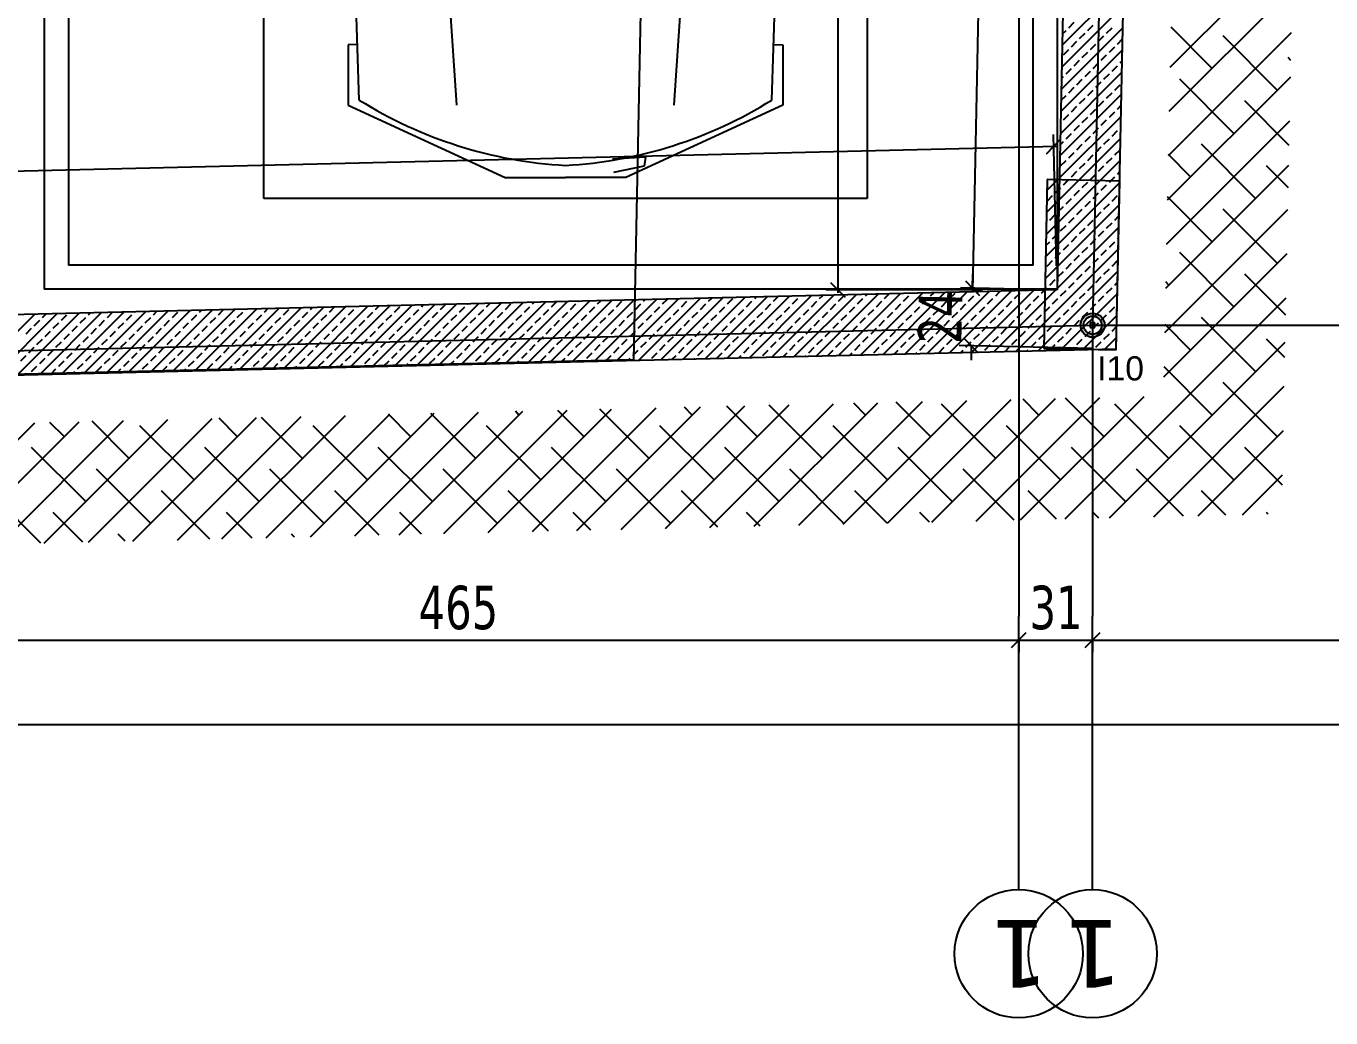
# Model space of a CAD drawing. Header units: millimetres. Extents: x 43168.9 to 43194.6, y -25545.1 to -25543.4.
# Drawn here: x 43169.8486 to 43169.9568, y -25544.8232 to -25544.741 of the extents above; entities that cross this region are included whole.
import ezdxf
from ezdxf.enums import TextEntityAlignment as Align

# ---------------------------------------------------------------- set-up
doc = ezdxf.new("R2010")
doc.units = ezdxf.units.MM
doc.header["$LTSCALE"] = 200
doc.linetypes.add('DASHDOT', pattern=[1, 0.5, -0.25, 0, -0.25])
doc.linetypes.add('DASHDOT2', pattern=[0.5, 0.25, -0.125, 0, -0.125])
for name, color, linetype in [('aks_sgh', 5, 'DASHDOT2'), ('kolon-b.a_sgh', 6, 'Continuous'), ('merdi_sgh', 3, 'Continuous'), ('olcuaks_sgh', 41, 'Continuous'), ('olcuic_sgh', 183, 'Continuous'), ('sembol_sgh', 8, 'Continuous'), ('tarama-betonarme_sgh', 223, 'Continuous'), ('tarama-zemin_sgh', 197, 'Continuous'), ('yapi-yaklasma_sgh', 41, 'DASHDOT')]:
    doc.layers.add(name, color=color, linetype=linetype)
doc.styles.add('1-200', font='arial.ttf', dxfattribs={"height": 60})
doc.styles.add('dim', font='VERDANA.TTF', dxfattribs={"width": 0.7})
doc.styles.add('text1', font='VERDANA.TTF')

msp = doc.modelspace()

# ---------------------------------------------------------------- hatches: boundary and pattern name
h = msp.add_hatch(color=256)
edge = h.paths.add_edge_path()
edge.add_arc((43169.937, -25544.76581), 0.001, 0, 360)
edge = h.paths.add_edge_path(flags=16)
edge.add_arc((43169.937, -25544.76581), 0.00075, 0, 360)

# ---------------------------------------------------------------- linework, layer by layer
at = {"color": 0}
for p, q in [((43169.87621, -25544.74715), (43169.87531, -25544.71996)), ((43169.91041, -25544.74715), (43169.91131, -25544.71996)), ((43169.88431, -25544.74756), (43169.88316, -25544.73056)), ((43169.90231, -25544.74756), (43169.90347, -25544.73056)), ((43169.87606, -25544.74254), (43169.8753, -25544.74256)), ((43169.8753, -25544.74256), (43169.8753, -25544.74756)), ((43169.87531, -25544.74256), (43169.8753, -25544.74256)), ((43169.8753, -25544.74256), (43169.8753, -25544.74756)), ((43169.91056, -25544.74254), (43169.91132, -25544.74256)), ((43169.91131, -25544.74256), (43169.91132, -25544.74256)), ((43169.91132, -25544.74256), (43169.91132, -25544.74756)), ((43169.91132, -25544.74256), (43169.91132, -25544.74756)), ((43169.8753, -25544.74756), (43169.88831, -25544.75356)), ((43169.8753, -25544.74756), (43169.88831, -25544.75356)), ((43169.91132, -25544.74756), (43169.89831, -25544.75356)), ((43169.91132, -25544.74756), (43169.89831, -25544.75356)), ((43169.89995, -25544.75188), (43169.8972, -25544.75204)), ((43169.89995, -25544.75188), (43169.89984, -25544.75263)), ((43169.89984, -25544.75263), (43169.89728, -25544.75314)), ((43169.88831, -25544.75356), (43169.89331, -25544.75356)), ((43169.88831, -25544.75356), (43169.89331, -25544.75356)), ((43169.89831, -25544.75356), (43169.89331, -25544.75356)), ((43169.89831, -25544.75356), (43169.89331, -25544.75356))]:
    msp.add_line(p, q, dxfattribs=at)
at = {"color": 0, "linetype": 'ByBlock', "lineweight": -2}
for p, q in [((43169.93319, -25544.7516), (43169.93437, -25544.75037)), ((43169.91528, -25544.76228), (43169.91648, -25544.76348)), ((43169.92646, -25544.76213), (43169.92764, -25544.76335)), ((43169.92646, -25544.76213), (43169.92764, -25544.76335)), ((43169.9372, -25544.76561), (43169.9368, -25544.76561)), ((43169.9368, -25544.76561), (43169.9368, -25544.76601)), ((43169.93707, -25544.76574), (43169.93693, -25544.76588)), ((43169.93707, -25544.76588), (43169.93693, -25544.76574)), ((43169.9372, -25544.76601), (43169.9372, -25544.76561)), ((43169.92754, -25544.76813), (43169.92636, -25544.76691)), ((43169.9368, -25544.76601), (43169.9372, -25544.76601)), ((43169.93028, -25544.79252), (43169.93148, -25544.79132)), ((43169.93148, -25544.79132), (43169.93028, -25544.79252)), ((43169.9364, -25544.79252), (43169.9376, -25544.79132)), ((43169.9376, -25544.79132), (43169.9364, -25544.79252))]:
    msp.add_line(p, q, dxfattribs=at)
for p, q in [((43169.93088, -25544.8126), (43169.93088, -25544.78992)), ((43169.937, -25544.8126), (43169.937, -25544.78992))]:
    msp.add_line(p, q)
at = {"color": 0, "linetype": 'Continuous', "lineweight": -2}
for radius in [0.001, 0.00075]:
    msp.add_circle((43169.937, -25544.76581), radius, dxfattribs=at)
at = {"linetype": 'Continuous'}
for centre in [(43169.93088, -25544.81792), (43169.937, -25544.81792)]:
    msp.add_circle(centre, 0.00532, dxfattribs=at)
at = {"color": 0}
for centre, start, end in [((43169.89531, -25544.71656), 238.0179, 266.8202), ((43169.89131, -25544.71656), 273.1798, 301.9821)]:
    msp.add_arc(centre, 0.03606, start, end, dxfattribs=at)
at = {"layer": 'aks_sgh'}
for p, q in [((43169.93088, -25543.74092), (43169.93088, -25544.78992)), ((43169.95362, -25543.95248), (43169.937, -25544.76581)), ((43169.066, -25544.78649), (43169.937, -25544.76581)), ((43169.937, -25544.76581), (43169.99088, -25544.76581)), ((43169.937, -25544.76581), (43169.937, -25544.78992))]:
    msp.add_line(p, q, dxfattribs=at)
at = {"layer": 'kolon-b.a_sgh'}
for p, q in [((43169.94257, -25544.34492), (43169.93406, -25544.76288)), ((43169.93896, -25544.76777), (43169.94746, -25544.35002)), ((43169.93325, -25544.75373), (43169.93296, -25544.76773)), ((43169.93925, -25544.75386), (43169.93325, -25544.75373)), ((43169.93896, -25544.76785), (43169.93925, -25544.75386)), ((43169.93406, -25544.76288), (43169.064, -25544.78354)), ((43169.064, -25544.78854), (43169.93896, -25544.76777)), ((43169.93296, -25544.76773), (43169.93896, -25544.76785))]:
    msp.add_line(p, q, dxfattribs=at)
at = {"layer": 'merdi_sgh'}
for p, q in [((43169.85009, -25544.64083), (43169.85009, -25544.76283)), ((43169.93409, -25544.76283), (43169.93409, -25544.64083)), ((43169.85209, -25544.64283), (43169.85209, -25544.76083)), ((43169.93209, -25544.76083), (43169.93209, -25544.64283)), ((43169.93209, -25544.76083), (43169.85209, -25544.76083)), ((43169.93409, -25544.76283), (43169.85009, -25544.76283)), ((43169.93209, -25544.76283), (43169.93209, -25544.76283)), ((43169.93209, -25544.76283), (43169.93209, -25544.76283))]:
    msp.add_line(p, q, dxfattribs=at)
at = {"layer": 'olcuaks_sgh'}
for p, q in [((43169.83763, -25544.79192), (43169.93113, -25544.79192)), ((43169.93063, -25544.79192), (43169.93725, -25544.79192)), ((43169.93088, -25544.79192), (43169.93088, -25544.79292)), ((43169.93088, -25544.79192), (43169.93088, -25544.79292)), ((43169.93675, -25544.79192), (43169.98413, -25544.79192)), ((43169.937, -25544.79192), (43169.937, -25544.79292)), ((43169.937, -25544.79192), (43169.937, -25544.79292)), ((43169.03375, -25544.79892), (43169.98613, -25544.79892))]:
    msp.add_line(p, q, dxfattribs=at)
at = {"layer": 'olcuic_sgh'}
for p, q in [((43169.91588, -25544.10967), (43169.91588, -25544.76313)), ((43169.93556, -25544.3445), (43169.92704, -25544.76299)), ((43169.93401, -25544.76088), (43169.93376, -25544.74999)), ((43169.06847, -25544.77153), (43169.93403, -25544.75098)), ((43169.92705, -25544.76274), (43169.92707, -25544.76154)), ((43169.93206, -25544.76284), (43169.92605, -25544.76272)), ((43169.93206, -25544.76284), (43169.92605, -25544.76272)), ((43169.92788, -25544.76288), (43169.91488, -25544.76288)), ((43169.93696, -25544.76773), (43169.92595, -25544.7675)), ((43169.92695, -25544.76752), (43169.92693, -25544.76872))]:
    msp.add_line(p, q, dxfattribs=at)
at = {"layer": 'sembol_sgh'}
for p, q in [((43169.86831, -25544.75532), (43169.86831, -25544.65532)), ((43169.91831, -25544.65532), (43169.91831, -25544.75532)), ((43169.91831, -25544.75532), (43169.86831, -25544.75532))]:
    msp.add_line(p, q, dxfattribs=at)
at = {"layer": 'tarama-betonarme_sgh'}
for p, q in [((43169.93447, -25544.7426), (43169.93958, -25544.7375)), ((43169.93444, -25544.74444), (43169.93954, -25544.73933)), ((43169.93503, -25544.74115), (43169.93548, -25544.7407)), ((43169.9366, -25544.74138), (43169.93705, -25544.74093)), ((43169.9344, -25544.74627), (43169.9395, -25544.74117)), ((43169.93449, -25544.74169), (43169.9348, -25544.74138)), ((43169.93593, -25544.74205), (43169.93638, -25544.7416)), ((43169.9375, -25544.74227), (43169.93795, -25544.74183)), ((43169.93817, -25544.7416), (43169.93862, -25544.74115)), ((43169.93907, -25544.7425), (43169.93949, -25544.74208)), ((43169.93436, -25544.7481), (43169.93947, -25544.743)), ((43169.93458, -25544.7434), (43169.93503, -25544.74295)), ((43169.93525, -25544.74272), (43169.9357, -25544.74227)), ((43169.93615, -25544.74362), (43169.9366, -25544.74317)), ((43169.93682, -25544.74295), (43169.93727, -25544.7425)), ((43169.9384, -25544.74317), (43169.93884, -25544.74272)), ((43169.93548, -25544.7443), (43169.93593, -25544.74385)), ((43169.93705, -25544.74452), (43169.9375, -25544.74407)), ((43169.93772, -25544.74385), (43169.93817, -25544.7434)), ((43169.93862, -25544.74474), (43169.93907, -25544.7443)), ((43169.93929, -25544.74407), (43169.93945, -25544.74392)), ((43169.93433, -25544.74994), (43169.93943, -25544.74483)), ((43169.93442, -25544.74535), (43169.93458, -25544.74519)), ((43169.9348, -25544.74497), (43169.93525, -25544.74452)), ((43169.9357, -25544.74587), (43169.93615, -25544.74542)), ((43169.93638, -25544.74519), (43169.93682, -25544.74474)), ((43169.93795, -25544.74542), (43169.9384, -25544.74497)), ((43169.93503, -25544.74654), (43169.93548, -25544.74609)), ((43169.9366, -25544.74676), (43169.93705, -25544.74632)), ((43169.93727, -25544.74609), (43169.93772, -25544.74564)), ((43169.93884, -25544.74632), (43169.93929, -25544.74587)), ((43169.93429, -25544.75177), (43169.93939, -25544.74667)), ((43169.93438, -25544.74719), (43169.9348, -25544.74676)), ((43169.93593, -25544.74744), (43169.93638, -25544.74699)), ((43169.9375, -25544.74766), (43169.93795, -25544.74721)), ((43169.93817, -25544.74699), (43169.93862, -25544.74654)), ((43169.93907, -25544.74789), (43169.93937, -25544.74758)), ((43169.93425, -25544.7536), (43169.93936, -25544.7485)), ((43169.93458, -25544.74879), (43169.93503, -25544.74834)), ((43169.93525, -25544.74811), (43169.9357, -25544.74766)), ((43169.93615, -25544.74901), (43169.9366, -25544.74856)), ((43169.93682, -25544.74834), (43169.93727, -25544.74789)), ((43169.9384, -25544.74856), (43169.93884, -25544.74811)), ((43169.93434, -25544.74902), (43169.93435, -25544.74901)), ((43169.93548, -25544.74968), (43169.93593, -25544.74923)), ((43169.93705, -25544.74991), (43169.9375, -25544.74946)), ((43169.93772, -25544.74923), (43169.93817, -25544.74879)), ((43169.93862, -25544.75013), (43169.93907, -25544.74968)), ((43169.93929, -25544.74946), (43169.93934, -25544.74942)), ((43169.93421, -25544.75544), (43169.93932, -25544.75033)), ((43169.93431, -25544.75085), (43169.93458, -25544.75058)), ((43169.9348, -25544.75036), (43169.93525, -25544.74991)), ((43169.9357, -25544.75126), (43169.93615, -25544.75081)), ((43169.93638, -25544.75058), (43169.93682, -25544.75013)), ((43169.93795, -25544.75081), (43169.9384, -25544.75036)), ((43169.93503, -25544.75193), (43169.93548, -25544.75148)), ((43169.9366, -25544.75215), (43169.93705, -25544.7517)), ((43169.93727, -25544.75148), (43169.93772, -25544.75103)), ((43169.93817, -25544.75238), (43169.93862, -25544.75193)), ((43169.93884, -25544.7517), (43169.93929, -25544.75126)), ((43169.93418, -25544.75727), (43169.93928, -25544.75217)), ((43169.93435, -25544.7526), (43169.9348, -25544.75215)), ((43169.93593, -25544.75283), (43169.93638, -25544.75238)), ((43169.9375, -25544.75305), (43169.93795, -25544.7526)), ((43169.93312, -25544.76012), (43169.93924, -25544.754)), ((43169.93316, -25544.75829), (43169.93762, -25544.75382)), ((43169.93319, -25544.75646), (43169.93586, -25544.75379)), ((43169.93323, -25544.75462), (43169.9341, -25544.75375)), ((43169.93414, -25544.7591), (43169.93924, -25544.754)), ((43169.93458, -25544.75417), (43169.93503, -25544.75372)), ((43169.93458, -25544.75417), (43169.93498, -25544.75377)), ((43169.93525, -25544.7535), (43169.9357, -25544.75305)), ((43169.93615, -25544.7544), (43169.9366, -25544.75395)), ((43169.93615, -25544.7544), (43169.9366, -25544.75395)), ((43169.93682, -25544.75372), (43169.93727, -25544.75328)), ((43169.9384, -25544.75395), (43169.93884, -25544.7535)), ((43169.9384, -25544.75395), (43169.9385, -25544.75384)), ((43169.93907, -25544.75328), (43169.93926, -25544.75308)), ((43169.93323, -25544.75552), (43169.93368, -25544.75507)), ((43169.93391, -25544.75485), (43169.93435, -25544.7544)), ((43169.93423, -25544.75452), (43169.93435, -25544.7544)), ((43169.93548, -25544.75507), (43169.93593, -25544.75462)), ((43169.93548, -25544.75507), (43169.93593, -25544.75462)), ((43169.93705, -25544.7553), (43169.9375, -25544.75485)), ((43169.93705, -25544.7553), (43169.9375, -25544.75485)), ((43169.93772, -25544.75462), (43169.93817, -25544.75417)), ((43169.93772, -25544.75462), (43169.93817, -25544.75417)), ((43169.93862, -25544.75552), (43169.93907, -25544.75507)), ((43169.93862, -25544.75552), (43169.93907, -25544.75507)), ((43169.93308, -25544.76196), (43169.93921, -25544.75583)), ((43169.9341, -25544.76094), (43169.93921, -25544.75583)), ((43169.93413, -25544.75642), (43169.93458, -25544.75597)), ((43169.93419, -25544.75635), (43169.93458, -25544.75597)), ((43169.9348, -25544.75575), (43169.93525, -25544.7553)), ((43169.9348, -25544.75575), (43169.93525, -25544.7553)), ((43169.9357, -25544.75664), (43169.93615, -25544.75619)), ((43169.9357, -25544.75664), (43169.93615, -25544.75619)), ((43169.93638, -25544.75597), (43169.93682, -25544.75552)), ((43169.93638, -25544.75597), (43169.93682, -25544.75552)), ((43169.93795, -25544.75619), (43169.9384, -25544.75575)), ((43169.93795, -25544.75619), (43169.9384, -25544.75575)), ((43169.93317, -25544.75737), (43169.93323, -25544.75732)), ((43169.93346, -25544.75709), (43169.93391, -25544.75664)), ((43169.93503, -25544.75732), (43169.93548, -25544.75687)), ((43169.93503, -25544.75732), (43169.93548, -25544.75687)), ((43169.9366, -25544.75754), (43169.93705, -25544.75709)), ((43169.9366, -25544.75754), (43169.93705, -25544.75709)), ((43169.93727, -25544.75687), (43169.93772, -25544.75642)), ((43169.93727, -25544.75687), (43169.93772, -25544.75642)), ((43169.93817, -25544.75777), (43169.93862, -25544.75732)), ((43169.93817, -25544.75777), (43169.93862, -25544.75732)), ((43169.93884, -25544.75709), (43169.93919, -25544.75675)), ((43169.93884, -25544.75709), (43169.93919, -25544.75675)), ((43169.93304, -25544.76379), (43169.93917, -25544.75767)), ((43169.93368, -25544.75866), (43169.93413, -25544.75821)), ((43169.93406, -25544.76277), (43169.93917, -25544.75767)), ((43169.93435, -25544.75799), (43169.9348, -25544.75754)), ((43169.93435, -25544.75799), (43169.9348, -25544.75754)), ((43169.93593, -25544.75821), (43169.93638, -25544.75777)), ((43169.93593, -25544.75821), (43169.93638, -25544.75777)), ((43169.9375, -25544.75844), (43169.93795, -25544.75799)), ((43169.9375, -25544.75844), (43169.93795, -25544.75799)), ((43169.93067, -25544.76796), (43169.93913, -25544.7595)), ((43169.93301, -25544.76562), (43169.93913, -25544.7595)), ((43169.93314, -25544.75921), (43169.93346, -25544.75889)), ((43169.93458, -25544.75956), (43169.93503, -25544.75911)), ((43169.93458, -25544.75956), (43169.93503, -25544.75911)), ((43169.93525, -25544.75889), (43169.9357, -25544.75844)), ((43169.93525, -25544.75889), (43169.9357, -25544.75844)), ((43169.93615, -25544.75979), (43169.9366, -25544.75934)), ((43169.93615, -25544.75979), (43169.9366, -25544.75934)), ((43169.93682, -25544.75911), (43169.93727, -25544.75866)), ((43169.93682, -25544.75911), (43169.93727, -25544.75866)), ((43169.9384, -25544.75934), (43169.93884, -25544.75889)), ((43169.9384, -25544.75934), (43169.93884, -25544.75889)), ((43169.93907, -25544.75866), (43169.93915, -25544.75858)), ((43169.93907, -25544.75866), (43169.93915, -25544.75858)), ((43169.93323, -25544.76091), (43169.93368, -25544.76046)), ((43169.93391, -25544.76024), (43169.93435, -25544.75979)), ((43169.93412, -25544.76002), (43169.93435, -25544.75979)), ((43169.93548, -25544.76046), (43169.93593, -25544.76001)), ((43169.93548, -25544.76046), (43169.93593, -25544.76001)), ((43169.93705, -25544.76068), (43169.9375, -25544.76024)), ((43169.93705, -25544.76068), (43169.9375, -25544.76024)), ((43169.93772, -25544.76001), (43169.93817, -25544.75956)), ((43169.93772, -25544.76001), (43169.93817, -25544.75956)), ((43169.93862, -25544.76091), (43169.93907, -25544.76046)), ((43169.93862, -25544.76091), (43169.93907, -25544.76046)), ((43169.93251, -25544.76792), (43169.93909, -25544.76133)), ((43169.93297, -25544.76746), (43169.93909, -25544.76133)), ((43169.93413, -25544.76181), (43169.93458, -25544.76136)), ((43169.93413, -25544.76181), (43169.93458, -25544.76136)), ((43169.9348, -25544.76113), (43169.93525, -25544.76068)), ((43169.9348, -25544.76113), (43169.93525, -25544.76068)), ((43169.9357, -25544.76203), (43169.93615, -25544.76158)), ((43169.9357, -25544.76203), (43169.93615, -25544.76158)), ((43169.93638, -25544.76136), (43169.93682, -25544.76091)), ((43169.93638, -25544.76136), (43169.93682, -25544.76091)), ((43169.93795, -25544.76158), (43169.9384, -25544.76113)), ((43169.93795, -25544.76158), (43169.9384, -25544.76113)), ((43169.93306, -25544.76287), (43169.93323, -25544.7627)), ((43169.93346, -25544.76248), (43169.93391, -25544.76203)), ((43169.93503, -25544.7627), (43169.93548, -25544.76226)), ((43169.93503, -25544.7627), (43169.93548, -25544.76226)), ((43169.9366, -25544.76293), (43169.93705, -25544.76248)), ((43169.9366, -25544.76293), (43169.93705, -25544.76248)), ((43169.93727, -25544.76226), (43169.93772, -25544.76181)), ((43169.93727, -25544.76226), (43169.93772, -25544.76181)), ((43169.93817, -25544.76315), (43169.93862, -25544.7627)), ((43169.93817, -25544.76315), (43169.93862, -25544.7627)), ((43169.93884, -25544.76248), (43169.93908, -25544.76225)), ((43169.93884, -25544.76248), (43169.93908, -25544.76225)), ((43169.89019, -25544.76892), (43169.89532, -25544.7638)), ((43169.89203, -25544.76888), (43169.89716, -25544.76376)), ((43169.89387, -25544.76884), (43169.899, -25544.76371)), ((43169.89439, -25544.76383), (43169.8944, -25544.76382)), ((43169.89571, -25544.76879), (43169.90084, -25544.76367)), ((43169.89596, -25544.76405), (43169.89624, -25544.76378)), ((43169.89754, -25544.76428), (43169.89798, -25544.76383)), ((43169.89755, -25544.76875), (43169.90267, -25544.76363)), ((43169.89939, -25544.76871), (43169.90451, -25544.76358)), ((43169.89978, -25544.76383), (43169.89992, -25544.76369)), ((43169.90123, -25544.76866), (43169.90635, -25544.76354)), ((43169.90135, -25544.76405), (43169.90176, -25544.76365)), ((43169.90292, -25544.76428), (43169.90337, -25544.76383)), ((43169.90307, -25544.76862), (43169.90819, -25544.7635)), ((43169.90491, -25544.76858), (43169.91003, -25544.76345)), ((43169.90517, -25544.76383), (43169.90543, -25544.76356)), ((43169.90674, -25544.76405), (43169.90719, -25544.7636)), ((43169.90675, -25544.76853), (43169.91187, -25544.76341)), ((43169.90831, -25544.76428), (43169.90876, -25544.76383)), ((43169.90859, -25544.76849), (43169.91371, -25544.76336)), ((43169.90899, -25544.7636), (43169.90911, -25544.76347)), ((43169.91043, -25544.76844), (43169.91555, -25544.76332)), ((43169.91056, -25544.76383), (43169.91095, -25544.76343)), ((43169.91213, -25544.76405), (43169.91258, -25544.7636)), ((43169.91227, -25544.7684), (43169.91739, -25544.76328)), ((43169.9137, -25544.76428), (43169.91415, -25544.76383)), ((43169.91411, -25544.76836), (43169.91923, -25544.76323)), ((43169.91437, -25544.7636), (43169.91463, -25544.76334)), ((43169.91595, -25544.76831), (43169.92107, -25544.76319)), ((43169.91595, -25544.76383), (43169.91639, -25544.76338)), ((43169.91752, -25544.76405), (43169.91797, -25544.7636)), ((43169.91779, -25544.76827), (43169.92291, -25544.76315)), ((43169.91819, -25544.76338), (43169.91831, -25544.76326)), ((43169.91909, -25544.76428), (43169.91954, -25544.76383)), ((43169.91963, -25544.76823), (43169.92475, -25544.7631)), ((43169.91976, -25544.7636), (43169.92015, -25544.76321)), ((43169.92133, -25544.76383), (43169.92178, -25544.76338)), ((43169.92147, -25544.76818), (43169.92659, -25544.76306)), ((43169.9229, -25544.76405), (43169.92335, -25544.7636)), ((43169.92331, -25544.76814), (43169.92843, -25544.76302)), ((43169.92358, -25544.76338), (43169.92383, -25544.76312)), ((43169.92448, -25544.76428), (43169.92493, -25544.76383)), ((43169.92515, -25544.76809), (43169.93027, -25544.76297)), ((43169.92515, -25544.7636), (43169.9256, -25544.76315)), ((43169.92672, -25544.76383), (43169.92717, -25544.76338)), ((43169.92699, -25544.76805), (43169.93211, -25544.76293)), ((43169.92739, -25544.76315), (43169.92751, -25544.76304)), ((43169.92829, -25544.76405), (43169.92874, -25544.7636)), ((43169.92883, -25544.76801), (43169.93395, -25544.76288)), ((43169.92897, -25544.76338), (43169.92935, -25544.76299)), ((43169.92986, -25544.76428), (43169.93031, -25544.76383)), ((43169.93054, -25544.7636), (43169.93099, -25544.76315)), ((43169.93211, -25544.76383), (43169.93256, -25544.76338)), ((43169.93278, -25544.76315), (43169.93303, -25544.76291)), ((43169.93368, -25544.76405), (43169.93413, -25544.7636)), ((43169.93368, -25544.76405), (43169.93413, -25544.7636)), ((43169.93435, -25544.76338), (43169.9348, -25544.76293)), ((43169.93435, -25544.76338), (43169.9348, -25544.76293)), ((43169.93435, -25544.76788), (43169.93906, -25544.76317)), ((43169.93446, -25544.76776), (43169.93906, -25544.76317)), ((43169.93525, -25544.76428), (43169.9357, -25544.76383)), ((43169.93525, -25544.76428), (43169.9357, -25544.76383)), ((43169.93593, -25544.7636), (43169.93638, -25544.76315)), ((43169.93593, -25544.7636), (43169.93638, -25544.76315)), ((43169.9375, -25544.76383), (43169.93795, -25544.76338)), ((43169.9375, -25544.76383), (43169.93795, -25544.76338)), ((43169.8442, -25544.77002), (43169.84932, -25544.76489)), ((43169.84604, -25544.76997), (43169.85116, -25544.76485)), ((43169.84788, -25544.76993), (43169.853, -25544.76481)), ((43169.84972, -25544.76989), (43169.85484, -25544.76476)), ((43169.84994, -25544.76517), (43169.85024, -25544.76487)), ((43169.85156, -25544.76984), (43169.85668, -25544.76472)), ((43169.8534, -25544.7698), (43169.85852, -25544.76468)), ((43169.85376, -25544.76495), (43169.85392, -25544.76478)), ((43169.85524, -25544.76975), (43169.86036, -25544.76463)), ((43169.85533, -25544.76517), (43169.85576, -25544.76474)), ((43169.85708, -25544.76971), (43169.8622, -25544.76459)), ((43169.85757, -25544.76473), (43169.8576, -25544.7647)), ((43169.85892, -25544.76967), (43169.86404, -25544.76454)), ((43169.85914, -25544.76495), (43169.85944, -25544.76465)), ((43169.86072, -25544.76517), (43169.86117, -25544.76473)), ((43169.86076, -25544.76962), (43169.86588, -25544.7645)), ((43169.8626, -25544.76958), (43169.86772, -25544.76446)), ((43169.86296, -25544.76473), (43169.86312, -25544.76457)), ((43169.86444, -25544.76954), (43169.86956, -25544.76441)), ((43169.86453, -25544.76495), (43169.86496, -25544.76452)), ((43169.8661, -25544.76517), (43169.86655, -25544.76473)), ((43169.86628, -25544.76949), (43169.8714, -25544.76437)), ((43169.86678, -25544.7645), (43169.8668, -25544.76448)), ((43169.86812, -25544.76945), (43169.87324, -25544.76433)), ((43169.86835, -25544.76473), (43169.86864, -25544.76444)), ((43169.86992, -25544.76495), (43169.87037, -25544.7645)), ((43169.86996, -25544.76941), (43169.87508, -25544.76428)), ((43169.87149, -25544.76517), (43169.87194, -25544.76473)), ((43169.8718, -25544.76936), (43169.87692, -25544.76424)), ((43169.87217, -25544.7645), (43169.87232, -25544.76435)), ((43169.87364, -25544.76932), (43169.87876, -25544.76419)), ((43169.87374, -25544.76473), (43169.87416, -25544.7643)), ((43169.87531, -25544.76495), (43169.87576, -25544.7645)), ((43169.87548, -25544.76927), (43169.8806, -25544.76415)), ((43169.87598, -25544.76428), (43169.876, -25544.76426)), ((43169.87688, -25544.76517), (43169.87733, -25544.76473)), ((43169.87731, -25544.76923), (43169.88244, -25544.76411)), ((43169.87755, -25544.7645), (43169.87784, -25544.76422)), ((43169.87913, -25544.76473), (43169.87957, -25544.76428)), ((43169.87915, -25544.76919), (43169.88428, -25544.76406)), ((43169.8807, -25544.76495), (43169.88115, -25544.7645)), ((43169.88099, -25544.76914), (43169.88612, -25544.76402)), ((43169.88137, -25544.76428), (43169.88152, -25544.76413)), ((43169.88227, -25544.76517), (43169.88272, -25544.76473)), ((43169.88283, -25544.7691), (43169.88796, -25544.76398)), ((43169.88294, -25544.7645), (43169.88336, -25544.76409)), ((43169.88451, -25544.76473), (43169.88496, -25544.76428)), ((43169.88467, -25544.76906), (43169.8898, -25544.76393)), ((43169.88519, -25544.76405), (43169.8852, -25544.76404)), ((43169.88609, -25544.76495), (43169.88653, -25544.7645)), ((43169.88651, -25544.76901), (43169.89164, -25544.76389)), ((43169.88676, -25544.76428), (43169.88704, -25544.764)), ((43169.88766, -25544.76517), (43169.88811, -25544.76473)), ((43169.88833, -25544.7645), (43169.88878, -25544.76405)), ((43169.88835, -25544.76897), (43169.89348, -25544.76385)), ((43169.8899, -25544.76473), (43169.89035, -25544.76428)), ((43169.89058, -25544.76405), (43169.89072, -25544.76391)), ((43169.89147, -25544.76495), (43169.89192, -25544.7645)), ((43169.89215, -25544.76428), (43169.89256, -25544.76387)), ((43169.89305, -25544.76517), (43169.89349, -25544.76473)), ((43169.89372, -25544.7645), (43169.89417, -25544.76405)), ((43169.89529, -25544.76473), (43169.89574, -25544.76428)), ((43169.89686, -25544.76495), (43169.89731, -25544.7645)), ((43169.89843, -25544.76517), (43169.89888, -25544.76473)), ((43169.89911, -25544.7645), (43169.89956, -25544.76405)), ((43169.90068, -25544.76473), (43169.90113, -25544.76428)), ((43169.90225, -25544.76495), (43169.9027, -25544.7645)), ((43169.90382, -25544.76517), (43169.90427, -25544.76473)), ((43169.9045, -25544.7645), (43169.90494, -25544.76405)), ((43169.90607, -25544.76473), (43169.90652, -25544.76428)), ((43169.90764, -25544.76495), (43169.90809, -25544.7645)), ((43169.90921, -25544.76517), (43169.90966, -25544.76473)), ((43169.90988, -25544.7645), (43169.91033, -25544.76405)), ((43169.91145, -25544.76473), (43169.9119, -25544.76428)), ((43169.91303, -25544.76495), (43169.91348, -25544.7645)), ((43169.9146, -25544.76517), (43169.91505, -25544.76473)), ((43169.91527, -25544.7645), (43169.91572, -25544.76405)), ((43169.91684, -25544.76473), (43169.91729, -25544.76428)), ((43169.91841, -25544.76495), (43169.91886, -25544.7645)), ((43169.91999, -25544.76517), (43169.92044, -25544.76473)), ((43169.92066, -25544.7645), (43169.92111, -25544.76405)), ((43169.92223, -25544.76473), (43169.92268, -25544.76428)), ((43169.9238, -25544.76495), (43169.92425, -25544.7645)), ((43169.92537, -25544.76517), (43169.92582, -25544.76473)), ((43169.92605, -25544.7645), (43169.9265, -25544.76405)), ((43169.92762, -25544.76473), (43169.92807, -25544.76428)), ((43169.92919, -25544.76495), (43169.92964, -25544.7645)), ((43169.93076, -25544.76517), (43169.93121, -25544.76473)), ((43169.93144, -25544.7645), (43169.93188, -25544.76405)), ((43169.93301, -25544.76473), (43169.93346, -25544.76428)), ((43169.93302, -25544.76471), (43169.93346, -25544.76428)), ((43169.93458, -25544.76495), (43169.93503, -25544.7645)), ((43169.93458, -25544.76495), (43169.93503, -25544.7645)), ((43169.93615, -25544.76517), (43169.9366, -25544.76473)), ((43169.93615, -25544.76517), (43169.9366, -25544.76473)), ((43169.93682, -25544.7645), (43169.93727, -25544.76405)), ((43169.93682, -25544.7645), (43169.93727, -25544.76405)), ((43169.9384, -25544.76473), (43169.93884, -25544.76428)), ((43169.9384, -25544.76473), (43169.93884, -25544.76428)), ((43169.84927, -25544.76585), (43169.84972, -25544.7654)), ((43169.85084, -25544.76607), (43169.85129, -25544.76562)), ((43169.85151, -25544.7654), (43169.85196, -25544.76495)), ((43169.85241, -25544.7663), (43169.85286, -25544.76585)), ((43169.85308, -25544.76562), (43169.85353, -25544.76517)), ((43169.85465, -25544.76585), (43169.8551, -25544.7654)), ((43169.85623, -25544.76607), (43169.85668, -25544.76562)), ((43169.8569, -25544.7654), (43169.85735, -25544.76495)), ((43169.8578, -25544.7663), (43169.85825, -25544.76585)), ((43169.85847, -25544.76562), (43169.85892, -25544.76517)), ((43169.86004, -25544.76585), (43169.86049, -25544.7654)), ((43169.86161, -25544.76607), (43169.86206, -25544.76562)), ((43169.86229, -25544.7654), (43169.86274, -25544.76495)), ((43169.86319, -25544.7663), (43169.86364, -25544.76585)), ((43169.86386, -25544.76562), (43169.86431, -25544.76517)), ((43169.86543, -25544.76585), (43169.86588, -25544.7654)), ((43169.867, -25544.76607), (43169.86745, -25544.76562)), ((43169.86768, -25544.7654), (43169.86813, -25544.76495)), ((43169.86857, -25544.7663), (43169.86902, -25544.76585)), ((43169.86925, -25544.76562), (43169.8697, -25544.76517)), ((43169.87082, -25544.76585), (43169.87127, -25544.7654)), ((43169.87239, -25544.76607), (43169.87284, -25544.76562)), ((43169.87306, -25544.7654), (43169.87351, -25544.76495)), ((43169.87396, -25544.7663), (43169.87441, -25544.76585)), ((43169.87464, -25544.76562), (43169.87508, -25544.76517)), ((43169.87621, -25544.76585), (43169.87666, -25544.7654)), ((43169.87778, -25544.76607), (43169.87823, -25544.76562)), ((43169.87845, -25544.7654), (43169.8789, -25544.76495)), ((43169.87935, -25544.7663), (43169.8798, -25544.76585)), ((43169.88002, -25544.76562), (43169.88047, -25544.76517)), ((43169.8816, -25544.76585), (43169.88204, -25544.7654)), ((43169.88317, -25544.76607), (43169.88362, -25544.76562)), ((43169.88384, -25544.7654), (43169.88429, -25544.76495)), ((43169.88474, -25544.7663), (43169.88519, -25544.76585)), ((43169.88541, -25544.76562), (43169.88586, -25544.76517)), ((43169.88698, -25544.76585), (43169.88743, -25544.7654)), ((43169.88856, -25544.76607), (43169.889, -25544.76562)), ((43169.88923, -25544.7654), (43169.88968, -25544.76495)), ((43169.89013, -25544.7663), (43169.89058, -25544.76585)), ((43169.8908, -25544.76562), (43169.89125, -25544.76517)), ((43169.89237, -25544.76585), (43169.89282, -25544.7654)), ((43169.89394, -25544.76607), (43169.89439, -25544.76562)), ((43169.89462, -25544.7654), (43169.89507, -25544.76495)), ((43169.89551, -25544.7663), (43169.89596, -25544.76585)), ((43169.89619, -25544.76562), (43169.89664, -25544.76517)), ((43169.89776, -25544.76585), (43169.89821, -25544.7654)), ((43169.89933, -25544.76607), (43169.89978, -25544.76562)), ((43169.90001, -25544.7654), (43169.90045, -25544.76495)), ((43169.9009, -25544.7663), (43169.90135, -25544.76585)), ((43169.90158, -25544.76562), (43169.90203, -25544.76517)), ((43169.90315, -25544.76585), (43169.9036, -25544.7654)), ((43169.90472, -25544.76607), (43169.90517, -25544.76562)), ((43169.90539, -25544.7654), (43169.90584, -25544.76495)), ((43169.90629, -25544.7663), (43169.90674, -25544.76585)), ((43169.90696, -25544.76562), (43169.90741, -25544.76517)), ((43169.90854, -25544.76585), (43169.90899, -25544.7654)), ((43169.91011, -25544.76607), (43169.91056, -25544.76562)), ((43169.91078, -25544.7654), (43169.91123, -25544.76495)), ((43169.91168, -25544.7663), (43169.91213, -25544.76585)), ((43169.91235, -25544.76562), (43169.9128, -25544.76517)), ((43169.91392, -25544.76585), (43169.91437, -25544.7654)), ((43169.9155, -25544.76607), (43169.91595, -25544.76562)), ((43169.91617, -25544.7654), (43169.91662, -25544.76495)), ((43169.91707, -25544.7663), (43169.91752, -25544.76585)), ((43169.91774, -25544.76562), (43169.91819, -25544.76517)), ((43169.91931, -25544.76585), (43169.91976, -25544.7654)), ((43169.92088, -25544.76607), (43169.92133, -25544.76562)), ((43169.92156, -25544.7654), (43169.92201, -25544.76495)), ((43169.92246, -25544.7663), (43169.9229, -25544.76585)), ((43169.92313, -25544.76562), (43169.92358, -25544.76517)), ((43169.9247, -25544.76585), (43169.92515, -25544.7654)), ((43169.92627, -25544.76607), (43169.92672, -25544.76562)), ((43169.92695, -25544.7654), (43169.92739, -25544.76495)), ((43169.92784, -25544.7663), (43169.92829, -25544.76585)), ((43169.92852, -25544.76562), (43169.92897, -25544.76517)), ((43169.93009, -25544.76585), (43169.93054, -25544.7654)), ((43169.93166, -25544.76607), (43169.93211, -25544.76562)), ((43169.93233, -25544.7654), (43169.93278, -25544.76495)), ((43169.93323, -25544.7663), (43169.93368, -25544.76585)), ((43169.93323, -25544.7663), (43169.93368, -25544.76585)), ((43169.93391, -25544.76562), (43169.93435, -25544.76517)), ((43169.93391, -25544.76562), (43169.93435, -25544.76517)), ((43169.93548, -25544.76585), (43169.93593, -25544.7654)), ((43169.93548, -25544.76585), (43169.93593, -25544.7654)), ((43169.93619, -25544.76783), (43169.93902, -25544.765)), ((43169.93622, -25544.7678), (43169.93902, -25544.765)), ((43169.93705, -25544.76607), (43169.9375, -25544.76562)), ((43169.93705, -25544.76607), (43169.9375, -25544.76562)), ((43169.93772, -25544.7654), (43169.93817, -25544.76495)), ((43169.93772, -25544.7654), (43169.93817, -25544.76495)), ((43169.93862, -25544.7663), (43169.939, -25544.76592)), ((43169.93862, -25544.7663), (43169.939, -25544.76592)), ((43169.84859, -25544.76652), (43169.84904, -25544.76607)), ((43169.84949, -25544.76742), (43169.84994, -25544.76697)), ((43169.85016, -25544.76675), (43169.85061, -25544.7663)), ((43169.85174, -25544.76697), (43169.85219, -25544.76652)), ((43169.85331, -25544.76719), (43169.85376, -25544.76675)), ((43169.85398, -25544.76652), (43169.85443, -25544.76607)), ((43169.85488, -25544.76742), (43169.85533, -25544.76697)), ((43169.85555, -25544.76675), (43169.856, -25544.7663)), ((43169.85712, -25544.76697), (43169.85757, -25544.76652)), ((43169.8587, -25544.76719), (43169.85914, -25544.76675)), ((43169.85937, -25544.76652), (43169.85982, -25544.76607)), ((43169.86027, -25544.76742), (43169.86072, -25544.76697)), ((43169.86094, -25544.76675), (43169.86139, -25544.7663)), ((43169.86251, -25544.76697), (43169.86296, -25544.76652)), ((43169.86408, -25544.76719), (43169.86453, -25544.76675)), ((43169.86476, -25544.76652), (43169.86521, -25544.76607)), ((43169.86566, -25544.76742), (43169.8661, -25544.76697)), ((43169.86633, -25544.76675), (43169.86678, -25544.7663)), ((43169.8679, -25544.76697), (43169.86835, -25544.76652)), ((43169.86947, -25544.76719), (43169.86992, -25544.76675)), ((43169.87015, -25544.76652), (43169.87059, -25544.76607)), ((43169.87104, -25544.76742), (43169.87149, -25544.76697)), ((43169.87172, -25544.76675), (43169.87217, -25544.7663)), ((43169.87329, -25544.76697), (43169.87374, -25544.76652)), ((43169.87486, -25544.76719), (43169.87531, -25544.76675)), ((43169.87553, -25544.76652), (43169.87598, -25544.76607)), ((43169.87643, -25544.76742), (43169.87688, -25544.76697)), ((43169.87711, -25544.76675), (43169.87755, -25544.7663)), ((43169.87868, -25544.76697), (43169.87913, -25544.76652)), ((43169.88025, -25544.76719), (43169.8807, -25544.76675)), ((43169.88092, -25544.76652), (43169.88137, -25544.76607)), ((43169.88182, -25544.76742), (43169.88227, -25544.76697)), ((43169.88249, -25544.76675), (43169.88294, -25544.7663)), ((43169.88407, -25544.76697), (43169.88451, -25544.76652)), ((43169.88564, -25544.76719), (43169.88609, -25544.76675)), ((43169.88631, -25544.76652), (43169.88676, -25544.76607)), ((43169.88721, -25544.76742), (43169.88766, -25544.76697)), ((43169.88788, -25544.76675), (43169.88833, -25544.7663)), ((43169.88945, -25544.76697), (43169.8899, -25544.76652)), ((43169.89102, -25544.76719), (43169.89147, -25544.76675)), ((43169.8917, -25544.76652), (43169.89215, -25544.76607)), ((43169.8926, -25544.76742), (43169.89305, -25544.76697)), ((43169.89327, -25544.76675), (43169.89372, -25544.7663)), ((43169.89484, -25544.76697), (43169.89529, -25544.76652)), ((43169.89641, -25544.76719), (43169.89686, -25544.76675)), ((43169.89709, -25544.76652), (43169.89754, -25544.76607)), ((43169.89798, -25544.76742), (43169.89843, -25544.76697)), ((43169.89866, -25544.76675), (43169.89911, -25544.7663)), ((43169.90023, -25544.76697), (43169.90068, -25544.76652)), ((43169.9018, -25544.76719), (43169.90225, -25544.76675)), ((43169.90247, -25544.76652), (43169.90292, -25544.76607)), ((43169.90337, -25544.76742), (43169.90382, -25544.76697)), ((43169.90405, -25544.76675), (43169.9045, -25544.7663)), ((43169.90562, -25544.76697), (43169.90607, -25544.76652)), ((43169.90719, -25544.76719), (43169.90764, -25544.76675)), ((43169.90786, -25544.76652), (43169.90831, -25544.76607)), ((43169.90876, -25544.76742), (43169.90921, -25544.76697)), ((43169.90943, -25544.76675), (43169.90988, -25544.7663)), ((43169.91101, -25544.76697), (43169.91145, -25544.76652)), ((43169.91258, -25544.76719), (43169.91303, -25544.76675)), ((43169.91325, -25544.76652), (43169.9137, -25544.76607)), ((43169.91415, -25544.76742), (43169.9146, -25544.76697)), ((43169.91482, -25544.76675), (43169.91527, -25544.7663)), ((43169.91639, -25544.76697), (43169.91684, -25544.76652)), ((43169.91797, -25544.76719), (43169.91841, -25544.76675)), ((43169.91864, -25544.76652), (43169.91909, -25544.76607)), ((43169.91954, -25544.76742), (43169.91999, -25544.76697)), ((43169.92021, -25544.76675), (43169.92066, -25544.7663)), ((43169.92178, -25544.76697), (43169.92223, -25544.76652)), ((43169.92335, -25544.76719), (43169.9238, -25544.76675)), ((43169.92403, -25544.76652), (43169.92448, -25544.76607)), ((43169.92493, -25544.76742), (43169.92537, -25544.76697)), ((43169.9256, -25544.76675), (43169.92605, -25544.7663)), ((43169.92717, -25544.76697), (43169.92762, -25544.76652)), ((43169.92874, -25544.76719), (43169.92919, -25544.76675)), ((43169.92942, -25544.76652), (43169.92986, -25544.76607)), ((43169.93031, -25544.76742), (43169.93076, -25544.76697)), ((43169.93099, -25544.76675), (43169.93144, -25544.7663)), ((43169.93256, -25544.76697), (43169.93301, -25544.76652)), ((43169.93299, -25544.76654), (43169.93301, -25544.76652)), ((43169.93413, -25544.76719), (43169.93458, -25544.76675)), ((43169.93413, -25544.76719), (43169.93458, -25544.76675)), ((43169.9348, -25544.76652), (43169.93525, -25544.76607)), ((43169.9348, -25544.76652), (43169.93525, -25544.76607)), ((43169.9357, -25544.76742), (43169.93615, -25544.76697)), ((43169.9357, -25544.76742), (43169.93615, -25544.76697)), ((43169.93638, -25544.76675), (43169.93682, -25544.7663)), ((43169.93638, -25544.76675), (43169.93682, -25544.7663)), ((43169.93795, -25544.76697), (43169.9384, -25544.76652)), ((43169.93795, -25544.76697), (43169.9384, -25544.76652)), ((43169.93798, -25544.76783), (43169.93898, -25544.76683)), ((43169.93803, -25544.76779), (43169.93898, -25544.76683)), ((43169.84882, -25544.76809), (43169.84927, -25544.76764)), ((43169.85039, -25544.76832), (43169.85084, -25544.76787)), ((43169.85106, -25544.76764), (43169.85151, -25544.76719)), ((43169.85196, -25544.76854), (43169.85241, -25544.76809)), ((43169.85263, -25544.76787), (43169.85308, -25544.76742)), ((43169.85421, -25544.76809), (43169.85465, -25544.76764)), ((43169.85578, -25544.76832), (43169.85623, -25544.76787)), ((43169.85645, -25544.76764), (43169.8569, -25544.76719)), ((43169.85735, -25544.76854), (43169.8578, -25544.76809)), ((43169.85802, -25544.76787), (43169.85847, -25544.76742)), ((43169.85959, -25544.76809), (43169.86004, -25544.76764)), ((43169.86117, -25544.76832), (43169.86161, -25544.76787)), ((43169.86184, -25544.76764), (43169.86229, -25544.76719)), ((43169.86274, -25544.76854), (43169.86319, -25544.76809)), ((43169.86341, -25544.76787), (43169.86386, -25544.76742)), ((43169.86498, -25544.76809), (43169.86543, -25544.76764)), ((43169.86655, -25544.76832), (43169.867, -25544.76787)), ((43169.86723, -25544.76764), (43169.86768, -25544.76719)), ((43169.86813, -25544.76854), (43169.86857, -25544.76809)), ((43169.8688, -25544.76787), (43169.86925, -25544.76742)), ((43169.87037, -25544.76809), (43169.87082, -25544.76764)), ((43169.87194, -25544.76832), (43169.87239, -25544.76787)), ((43169.87262, -25544.76764), (43169.87306, -25544.76719)), ((43169.87351, -25544.76854), (43169.87396, -25544.76809)), ((43169.87419, -25544.76787), (43169.87464, -25544.76742)), ((43169.87576, -25544.76809), (43169.87621, -25544.76764)), ((43169.87733, -25544.76832), (43169.87778, -25544.76787)), ((43169.878, -25544.76764), (43169.87845, -25544.76719)), ((43169.8789, -25544.76854), (43169.87935, -25544.76809)), ((43169.87957, -25544.76787), (43169.88002, -25544.76742)), ((43169.88115, -25544.76809), (43169.8816, -25544.76764)), ((43169.88272, -25544.76832), (43169.88317, -25544.76787)), ((43169.88339, -25544.76764), (43169.88384, -25544.76719)), ((43169.88429, -25544.76854), (43169.88474, -25544.76809)), ((43169.88496, -25544.76787), (43169.88541, -25544.76742)), ((43169.88653, -25544.76809), (43169.88698, -25544.76764)), ((43169.88811, -25544.76832), (43169.88856, -25544.76787)), ((43169.88878, -25544.76764), (43169.88923, -25544.76719)), ((43169.88968, -25544.76854), (43169.89013, -25544.76809)), ((43169.89035, -25544.76787), (43169.8908, -25544.76742)), ((43169.89192, -25544.76809), (43169.89237, -25544.76764)), ((43169.89349, -25544.76832), (43169.89394, -25544.76787)), ((43169.89417, -25544.76764), (43169.89462, -25544.76719)), ((43169.89507, -25544.76854), (43169.89551, -25544.76809)), ((43169.89574, -25544.76787), (43169.89619, -25544.76742)), ((43169.89731, -25544.76809), (43169.89776, -25544.76764)), ((43169.89888, -25544.76832), (43169.89933, -25544.76787)), ((43169.89956, -25544.76764), (43169.90001, -25544.76719)), ((43169.90045, -25544.76854), (43169.9009, -25544.76809)), ((43169.90113, -25544.76787), (43169.90158, -25544.76742)), ((43169.9027, -25544.76809), (43169.90315, -25544.76764)), ((43169.90427, -25544.76832), (43169.90472, -25544.76787)), ((43169.90494, -25544.76764), (43169.90539, -25544.76719)), ((43169.90584, -25544.76854), (43169.90629, -25544.76809)), ((43169.90652, -25544.76787), (43169.90696, -25544.76742)), ((43169.90809, -25544.76809), (43169.90854, -25544.76764)), ((43169.90966, -25544.76832), (43169.91011, -25544.76787)), ((43169.91033, -25544.76764), (43169.91078, -25544.76719)), ((43169.91135, -25544.76842), (43169.91168, -25544.76809)), ((43169.9119, -25544.76787), (43169.91235, -25544.76742)), ((43169.91348, -25544.76809), (43169.91392, -25544.76764)), ((43169.91505, -25544.76832), (43169.9155, -25544.76787)), ((43169.91572, -25544.76764), (43169.91617, -25544.76719)), ((43169.91687, -25544.76829), (43169.91707, -25544.76809)), ((43169.91729, -25544.76787), (43169.91774, -25544.76742)), ((43169.91886, -25544.76809), (43169.91931, -25544.76764)), ((43169.92055, -25544.7682), (43169.92088, -25544.76787)), ((43169.92111, -25544.76764), (43169.92156, -25544.76719)), ((43169.92239, -25544.76816), (43169.92246, -25544.76809)), ((43169.92268, -25544.76787), (43169.92313, -25544.76742)), ((43169.92425, -25544.76809), (43169.9247, -25544.76764)), ((43169.92607, -25544.76807), (43169.92627, -25544.76787)), ((43169.9265, -25544.76764), (43169.92695, -25544.76719)), ((43169.92807, -25544.76787), (43169.92852, -25544.76742)), ((43169.92975, -25544.76799), (43169.93009, -25544.76764)), ((43169.93159, -25544.76794), (43169.93166, -25544.76787)), ((43169.93188, -25544.76764), (43169.93233, -25544.76719)), ((43169.93346, -25544.76787), (43169.93391, -25544.76742)), ((43169.93358, -25544.76774), (43169.93391, -25544.76742)), ((43169.93527, -25544.76785), (43169.93548, -25544.76764)), ((43169.93534, -25544.76778), (43169.93548, -25544.76764)), ((43169.93727, -25544.76764), (43169.93772, -25544.76719)), ((43169.93727, -25544.76764), (43169.93772, -25544.76719)), ((43169.93886, -25544.76785), (43169.93896, -25544.76775)), ((43169.93895, -25544.76777), (43169.93896, -25544.76775)), ((43169.84814, -25544.76877), (43169.84859, -25544.76832)), ((43169.84904, -25544.76966), (43169.84949, -25544.76922)), ((43169.84972, -25544.76899), (43169.85016, -25544.76854)), ((43169.85129, -25544.76922), (43169.85174, -25544.76877)), ((43169.85286, -25544.76944), (43169.85331, -25544.76899)), ((43169.85353, -25544.76877), (43169.85398, -25544.76832)), ((43169.85443, -25544.76966), (43169.85488, -25544.76922)), ((43169.8551, -25544.76899), (43169.85555, -25544.76854)), ((43169.85668, -25544.76922), (43169.85712, -25544.76877)), ((43169.85825, -25544.76944), (43169.8587, -25544.76899)), ((43169.85892, -25544.76877), (43169.85937, -25544.76832)), ((43169.85984, -25544.76965), (43169.86027, -25544.76922)), ((43169.86049, -25544.76899), (43169.86094, -25544.76854)), ((43169.86206, -25544.76922), (43169.86251, -25544.76877)), ((43169.86364, -25544.76944), (43169.86408, -25544.76899)), ((43169.86431, -25544.76877), (43169.86476, -25544.76832)), ((43169.86536, -25544.76951), (43169.86566, -25544.76922)), ((43169.86588, -25544.76899), (43169.86633, -25544.76854)), ((43169.86745, -25544.76922), (43169.8679, -25544.76877)), ((43169.86904, -25544.76943), (43169.86947, -25544.76899)), ((43169.8697, -25544.76877), (43169.87015, -25544.76832)), ((43169.87088, -25544.76938), (43169.87104, -25544.76922)), ((43169.87127, -25544.76899), (43169.87172, -25544.76854)), ((43169.87284, -25544.76922), (43169.87329, -25544.76877)), ((43169.87456, -25544.7693), (43169.87486, -25544.76899)), ((43169.87508, -25544.76877), (43169.87553, -25544.76832)), ((43169.8764, -25544.76925), (43169.87643, -25544.76922)), ((43169.87666, -25544.76899), (43169.87711, -25544.76854)), ((43169.87823, -25544.76921), (43169.87868, -25544.76877)), ((43169.88007, -25544.76917), (43169.88025, -25544.76899)), ((43169.88047, -25544.76877), (43169.88092, -25544.76832)), ((43169.88204, -25544.76899), (43169.88249, -25544.76854)), ((43169.88375, -25544.76908), (43169.88407, -25544.76877)), ((43169.88559, -25544.76903), (43169.88564, -25544.76899)), ((43169.88586, -25544.76877), (43169.88631, -25544.76832)), ((43169.88743, -25544.76899), (43169.88788, -25544.76854)), ((43169.88927, -25544.76895), (43169.88945, -25544.76877)), ((43169.89125, -25544.76877), (43169.8917, -25544.76832)), ((43169.89295, -25544.76886), (43169.89327, -25544.76854)), ((43169.89479, -25544.76882), (43169.89484, -25544.76877)), ((43169.89664, -25544.76877), (43169.89709, -25544.76832)), ((43169.89847, -25544.76873), (43169.89866, -25544.76854)), ((43169.90215, -25544.76864), (43169.90247, -25544.76832)), ((43169.90399, -25544.7686), (43169.90405, -25544.76854)), ((43169.90767, -25544.76851), (43169.90786, -25544.76832)), ((43169.91319, -25544.76838), (43169.91325, -25544.76832)), ((43169.8488, -25544.76991), (43169.84882, -25544.76989)), ((43169.85064, -25544.76986), (43169.85106, -25544.76944)), ((43169.85248, -25544.76982), (43169.85263, -25544.76966)), ((43169.85616, -25544.76973), (43169.85645, -25544.76944)), ((43169.858, -25544.76969), (43169.85802, -25544.76966)), ((43169.86168, -25544.7696), (43169.86184, -25544.76944)), ((43169.8672, -25544.76947), (43169.86723, -25544.76944))]:
    msp.add_line(p, q, dxfattribs=at)
at = {"layer": 'tarama-zemin_sgh'}
for p, q in [((43169.94344, -25544.74442), (43169.95365, -25544.73421)), ((43169.94336, -25544.74808), (43169.95357, -25544.73787)), ((43169.94693, -25544.74452), (43169.94351, -25544.7411)), ((43169.94329, -25544.75175), (43169.9535, -25544.74154)), ((43169.95232, -25544.74632), (43169.94782, -25544.74183)), ((43169.95345, -25544.74386), (43169.95321, -25544.74362)), ((43169.94322, -25544.75542), (43169.95343, -25544.74521)), ((43169.94872, -25544.74991), (43169.94423, -25544.74542)), ((43169.95331, -25544.7509), (43169.94962, -25544.74721)), ((43169.94314, -25544.75908), (43169.95335, -25544.74887)), ((43169.95052, -25544.7553), (43169.94603, -25544.75081)), ((43169.94513, -25544.7535), (43169.94329, -25544.75166)), ((43169.94307, -25544.76275), (43169.95328, -25544.75254)), ((43169.95324, -25544.75442), (43169.95142, -25544.7526)), ((43169.94693, -25544.75889), (43169.94322, -25544.75518)), ((43169.94299, -25544.76642), (43169.9532, -25544.75621)), ((43169.95232, -25544.76068), (43169.94782, -25544.75619)), ((43169.94292, -25544.77008), (43169.95313, -25544.75987)), ((43169.94872, -25544.76428), (43169.94423, -25544.75979)), ((43169.95302, -25544.76498), (43169.94962, -25544.76158)), ((43169.94333, -25544.76248), (43169.94308, -25544.76222)), ((43169.93472, -25544.78187), (43169.95305, -25544.76354)), ((43169.94513, -25544.76787), (43169.94301, -25544.76574)), ((43169.95052, -25544.76966), (43169.94603, -25544.76517)), ((43169.95295, -25544.7685), (43169.95142, -25544.76697)), ((43169.9384, -25544.78178), (43169.95298, -25544.76721)), ((43169.94693, -25544.77326), (43169.94293, -25544.76926)), ((43169.94208, -25544.7817), (43169.9529, -25544.77087)), ((43169.95232, -25544.77505), (43169.94782, -25544.77056)), ((43169.9016, -25544.78266), (43169.91185, -25544.77241)), ((43169.90528, -25544.78257), (43169.91553, -25544.77232)), ((43169.90896, -25544.78248), (43169.91921, -25544.77224)), ((43169.9146, -25544.77685), (43169.9102, -25544.77245)), ((43169.91264, -25544.7824), (43169.92289, -25544.77215)), ((43169.91632, -25544.78231), (43169.92657, -25544.77206)), ((43169.91819, -25544.77326), (43169.91722, -25544.77228)), ((43169.92, -25544.78222), (43169.93025, -25544.77197)), ((43169.92358, -25544.77505), (43169.92073, -25544.7722)), ((43169.92368, -25544.78213), (43169.93393, -25544.77189)), ((43169.92897, -25544.77685), (43169.92448, -25544.77236)), ((43169.92736, -25544.78205), (43169.93761, -25544.7718)), ((43169.93104, -25544.78196), (43169.94129, -25544.77171)), ((43169.93256, -25544.77326), (43169.93125, -25544.77195)), ((43169.93795, -25544.77505), (43169.93476, -25544.77187)), ((43169.94333, -25544.77685), (43169.93884, -25544.77236)), ((43169.85377, -25544.78379), (43169.86402, -25544.77355)), ((43169.85745, -25544.78371), (43169.8677, -25544.77346)), ((43169.86113, -25544.78362), (43169.87138, -25544.77337)), ((43169.8661, -25544.77505), (43169.86459, -25544.77353)), ((43169.86481, -25544.78353), (43169.87506, -25544.77329)), ((43169.87149, -25544.77685), (43169.86809, -25544.77345)), ((43169.86849, -25544.78344), (43169.87874, -25544.7732)), ((43169.87217, -25544.78336), (43169.88242, -25544.77311)), ((43169.87585, -25544.78327), (43169.88609, -25544.77302)), ((43169.88047, -25544.77505), (43169.87862, -25544.7732)), ((43169.87953, -25544.78318), (43169.88977, -25544.77294)), ((43169.88586, -25544.77685), (43169.88213, -25544.77312)), ((43169.88321, -25544.78309), (43169.89345, -25544.77285)), ((43169.88689, -25544.78301), (43169.89713, -25544.77276)), ((43169.88945, -25544.77326), (43169.88915, -25544.77295)), ((43169.89057, -25544.78292), (43169.90081, -25544.77267)), ((43169.89484, -25544.77505), (43169.89266, -25544.77287)), ((43169.89425, -25544.78283), (43169.90449, -25544.77259)), ((43169.90023, -25544.77685), (43169.89616, -25544.77278)), ((43169.89793, -25544.78275), (43169.90817, -25544.7725)), ((43169.90382, -25544.77326), (43169.90318, -25544.77262)), ((43169.90921, -25544.77505), (43169.90669, -25544.77253)), ((43169.83905, -25544.78414), (43169.8493, -25544.7739)), ((43169.84273, -25544.78406), (43169.85298, -25544.77381)), ((43169.84641, -25544.78397), (43169.85666, -25544.77372)), ((43169.85009, -25544.78388), (43169.86034, -25544.77363)), ((43169.85174, -25544.77505), (43169.85055, -25544.77387)), ((43169.85712, -25544.77685), (43169.85406, -25544.77378)), ((43169.86251, -25544.77864), (43169.85802, -25544.77415)), ((43169.87688, -25544.77864), (43169.87239, -25544.77415)), ((43169.89125, -25544.77864), (43169.88676, -25544.77415)), ((43169.90562, -25544.77864), (43169.90113, -25544.77415)), ((43169.91999, -25544.77864), (43169.9155, -25544.77415)), ((43169.93435, -25544.77864), (43169.92986, -25544.77415)), ((43169.94872, -25544.77864), (43169.94423, -25544.77415)), ((43169.94576, -25544.78161), (43169.95283, -25544.77454)), ((43169.85353, -25544.78044), (43169.84904, -25544.77595)), ((43169.8679, -25544.78044), (43169.86341, -25544.77595)), ((43169.88227, -25544.78044), (43169.87778, -25544.77595)), ((43169.89664, -25544.78044), (43169.89215, -25544.77595)), ((43169.91101, -25544.78044), (43169.90652, -25544.77595)), ((43169.92537, -25544.78044), (43169.92088, -25544.77595)), ((43169.93974, -25544.78044), (43169.93525, -25544.77595)), ((43169.95274, -25544.77907), (43169.94962, -25544.77595)), ((43169.85892, -25544.78224), (43169.85443, -25544.77775)), ((43169.87329, -25544.78224), (43169.8688, -25544.77775)), ((43169.88766, -25544.78224), (43169.88317, -25544.77775)), ((43169.90203, -25544.78224), (43169.89754, -25544.77775)), ((43169.91639, -25544.78224), (43169.9119, -25544.77775)), ((43169.9305, -25544.78197), (43169.92627, -25544.77775)), ((43169.94453, -25544.78164), (43169.94064, -25544.77775)), ((43169.94944, -25544.78152), (43169.95275, -25544.77821)), ((43169.8498, -25544.78389), (43169.84545, -25544.77954)), ((43169.86383, -25544.78355), (43169.85982, -25544.77954)), ((43169.87787, -25544.78322), (43169.87419, -25544.77954)), ((43169.8919, -25544.78289), (43169.88856, -25544.77954)), ((43169.90594, -25544.78256), (43169.90292, -25544.77954)), ((43169.91997, -25544.78222), (43169.91729, -25544.77954)), ((43169.93401, -25544.78189), (43169.93166, -25544.77954)), ((43169.94804, -25544.78156), (43169.94603, -25544.77954)), ((43169.8533, -25544.7838), (43169.85084, -25544.78134)), ((43169.86734, -25544.78347), (43169.86521, -25544.78134)), ((43169.88137, -25544.78314), (43169.87957, -25544.78134)), ((43169.89541, -25544.7828), (43169.89394, -25544.78134)), ((43169.90944, -25544.78247), (43169.90831, -25544.78134)), ((43169.92348, -25544.78214), (43169.92268, -25544.78134)), ((43169.93751, -25544.78181), (43169.93705, -25544.78134)), ((43169.95155, -25544.78147), (43169.95142, -25544.78134)), ((43169.85681, -25544.78372), (43169.85623, -25544.78313)), ((43169.87085, -25544.78339), (43169.87059, -25544.78313))]:
    msp.add_line(p, q, dxfattribs=at)
at = {"layer": 'yapi-yaklasma_sgh'}
for p, q in [((43169.90857, -25544.29733), (43169.89894, -25544.76867)), ((43169.89894, -25544.76867), (43169.104, -25544.78759))]:
    msp.add_line(p, q, dxfattribs=at)

# ---------------------------------------------------------------- texts
at = {"linetype": 'Continuous', "style": 'text1'}
for p in [(43169.93088, -25544.81792), (43169.937, -25544.81792)]:
    msp.add_attdef('1', text='', height=0.0056, rotation=180, dxfattribs=at).set_placement(p, align=Align.MIDDLE)
at = {"layer": 'aks_sgh', "style": '1-200'}
msp.add_text('I10', height=0.002, rotation=0, dxfattribs=at).set_placement((43169.93738, -25544.77039))
at = {"layer": 'olcuaks_sgh', "color": 2, "style": 'dim', "width": 0.7}
for s, p in [('465', (43169.88113, -25544.79101)), ('31', (43169.93178, -25544.79101))]:
    msp.add_text(s, height=0.0036, dxfattribs=at).set_placement(p)
at = {"layer": 'olcuic_sgh', "color": 2, "style": 'dim', "width": 0.7}
msp.add_text('24', height=0.0036, rotation=88.8343, dxfattribs=at).set_placement((43169.92612, -25544.76737))

doc.saveas('drawing.dxf')
